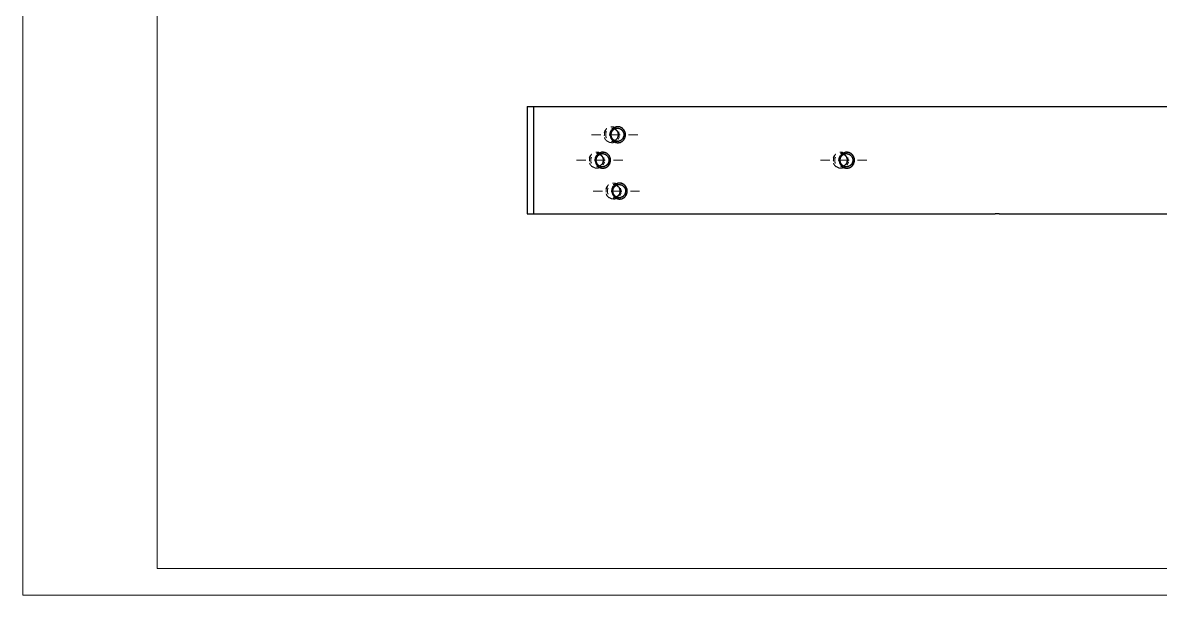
# Model space of a CAD drawing. Header units: millimetres. Extents: x 0 to 420, y 0 to 297.
# Drawn here: x 0 to 211.8, y 0 to 106.6 of the extents above; entities that cross this region are included whole.
import ezdxf

# ---------------------------------------------------------------- set-up
doc = ezdxf.new("R2010")
doc.units = ezdxf.units.MM
doc.layers.add('1', color=7, linetype='Continuous', true_color=0xffffff)

msp = doc.modelspace()

# ---------------------------------------------------------------- linework, layer by layer
at = {"layer": '1', "color": 132, "linetype": 'Continuous', "lineweight": 18}
for p, q in [((0, 297), (0, 0)), ((25, 292), (25, 5)), ((25, 5), (415, 5)), ((0, 0), (420, 0))]:
    msp.add_line(p, q, dxfattribs=at)
at = {"layer": '1', "color": 30, "linetype": 'Continuous', "lineweight": 25}
for p, q in [((93.95, 91.04), (95.12, 91.04)), ((93.95, 91.04), (93.95, 71.04)), ((95.12, 91.04), (181.06, 91.04)), ((95.12, 91.04), (95.12, 71.04)), ((181.79, 91.04), (242.92, 91.04)), ((93.95, 71.04), (95.12, 71.04)), ((95.12, 71.04), (181.06, 71.04)), ((181.79, 71.04), (242.92, 71.04))]:
    msp.add_line(p, q, dxfattribs=at)
at = {"layer": '1', "color": 43, "linetype": 'Continuous', "lineweight": 18}
for p, q in [((109.72, 87.28), (109.97, 87.28)), ((109.97, 87.03), (109.72, 87.03)), ((110.48, 87.28), (110.74, 87.28)), ((110.74, 87.03), (110.48, 87.03)), ((111.1, 85.39), (110.86, 84.88)), ((111.08, 85.86), (110.97, 86.3)), ((111.02, 85.4), (111.08, 85.86)), ((112.12, 85.39), (111.88, 84.88)), ((109.72, 84.53), (109.97, 84.53)), ((109.72, 84.28), (109.95, 84.28)), ((110.43, 84.28), (110.67, 84.28)), ((110.48, 84.53), (110.74, 84.53)), ((107.19, 82.29), (106.93, 82.29)), ((107.24, 82.54), (107, 82.54)), ((107.95, 82.29), (107.7, 82.29)), ((107.95, 82.54), (107.72, 82.54)), ((108.07, 80.13), (108.32, 80.65)), ((108.29, 81.11), (108.19, 81.56)), ((108.23, 80.66), (108.29, 81.11)), ((109.1, 80.13), (109.34, 80.65)), ((152.61, 82.29), (152.36, 82.29)), ((152.67, 82.54), (152.43, 82.54)), ((153.38, 82.29), (153.12, 82.29)), ((153.38, 82.54), (153.14, 82.54)), ((153.5, 80.13), (153.74, 80.65)), ((153.72, 81.11), (153.61, 81.56)), ((153.66, 80.66), (153.72, 81.11)), ((154.52, 80.13), (154.76, 80.65)), ((106.93, 79.79), (107.19, 79.79)), ((107.19, 79.54), (106.93, 79.54)), ((107.7, 79.79), (107.95, 79.79)), ((107.95, 79.54), (107.7, 79.54)), ((152.36, 79.79), (152.61, 79.79)), ((152.61, 79.54), (152.36, 79.54)), ((153.12, 79.79), (153.38, 79.79)), ((153.38, 79.54), (153.12, 79.54)), ((110.04, 76.79), (110.3, 76.79)), ((110.3, 76.54), (110.04, 76.54)), ((110.81, 76.79), (111.06, 76.79)), ((111.06, 76.54), (110.81, 76.54)), ((111.42, 74.9), (111.18, 74.38)), ((111.4, 75.36), (111.3, 75.81)), ((111.34, 74.91), (111.4, 75.36)), ((112.45, 74.9), (112.2, 74.38)), ((110.04, 74.04), (110.3, 74.04)), ((110.04, 73.79), (110.28, 73.79)), ((110.75, 73.79), (110.99, 73.79)), ((110.81, 74.04), (111.06, 74.04))]:
    msp.add_line(p, q, dxfattribs=at)
at = {"layer": '1', "color": 252, "linetype": 'Continuous', "lineweight": 18}
for p, q in [((105.92, 85.78), (107.64, 85.78)), ((109.22, 85.78), (111.23, 85.78)), ((112.82, 85.78), (114.54, 85.78)), ((104.85, 81.04), (103.13, 81.04)), ((108.45, 81.04), (106.44, 81.04)), ((111.76, 81.04), (110.03, 81.04)), ((150.28, 81.04), (148.56, 81.04)), ((153.87, 81.04), (151.86, 81.04)), ((157.18, 81.04), (155.46, 81.04)), ((106.24, 75.29), (107.96, 75.29)), ((109.55, 75.29), (111.55, 75.29)), ((113.14, 75.29), (114.86, 75.29))]:
    msp.add_line(p, q, dxfattribs=at)
at = {"layer": '1', "color": 30, "linetype": 'Continuous', "lineweight": 25}
for points in [[(181.06, 91.04), (181.79, 91.04)], [(181.79, 71.04), (181.06, 71.04)]]:
    msp.add_open_spline(points, degree=1, dxfattribs=at)
at = {"layer": '1', "color": 43, "linetype": 'Continuous', "lineweight": 18}
for points, knots in [([(108.73, 86.93), (108.72, 86.93), (108.39, 86.5), (108.28, 86.15)], [0, 0, 0.009627, 0.600482, 1, 1]), ([(109.52, 87.26), (109.53, 87.27), (110.09, 87.23)], [0, 0, 0.019888, 1, 1]), ([(110.42, 87.01), (110.22, 87.16), (109.7, 87.28), (109.57, 87.26)], [0, 0, 0.276208, 0.852579, 1, 1]), ([(109.64, 87.01), (109.71, 87.03), (110.23, 86.91)], [0, 0, 0.12527, 1, 1]), ([(110.54, 87.26), (110.55, 87.27), (111.11, 87.23)], [0, 0, 0.019871, 1, 1]), ([(108.29, 85.59), (108.33, 86.17), (108.57, 86.68)], [0, 0, 0.509749, 1, 1]), ([(108.32, 85.26), (108.46, 84.93), (108.84, 84.54), (108.85, 84.53)], [0, 0, 0.397482, 0.985657, 1, 1]), ([(108.69, 85.2), (108.55, 85.5), (108.55, 86.06), (108.69, 86.36)], [0, 0, 0.271828, 0.728176, 1, 1]), ([(109.32, 85.59), (109.35, 86.17), (109.59, 86.68)], [0, 0, 0.509747, 1, 1]), ([(109.9, 84.29), (109.9, 84.29), (109.34, 84.33), (108.84, 84.59), (108.83, 84.6)], [0, 0, 0.000183, 0.490255, 0.984676, 1, 1]), ([(110.23, 84.65), (109.71, 84.53), (109.64, 84.55)], [0, 0, 0.874731, 1, 1]), ([(109.72, 84.3), (109.85, 84.3), (110.35, 84.47), (110.54, 84.64)], [0, 0, 0.140011, 0.717828, 1, 1]), ([(110.93, 84.29), (110.93, 84.29), (110.37, 84.33), (109.87, 84.59), (109.85, 84.6)], [0, 0, 0.000192, 0.490252, 0.984671, 1, 1]), ([(105.94, 82.19), (105.94, 82.18), (105.6, 81.76), (105.49, 81.41)], [0, 0, 0.009633, 0.600481, 1, 1]), ([(105.78, 81.93), (105.55, 81.42), (105.51, 80.84)], [0, 0, 0.490246, 1, 1]), ([(105.54, 80.52), (105.68, 80.18), (106.05, 79.79), (106.07, 79.79)], [0, 0, 0.397482, 0.985657, 1, 1]), ([(105.9, 80.46), (105.77, 80.76), (105.77, 81.31), (105.9, 81.61)], [0, 0, 0.271825, 0.728175, 1, 1]), ([(106.81, 81.93), (106.57, 81.42), (106.53, 80.84)], [0, 0, 0.490249, 1, 1]), ([(107.3, 82.48), (106.74, 82.52), (106.73, 82.52)], [0, 0, 0.980109, 1, 1]), ([(107.64, 82.26), (107.43, 82.41), (106.92, 82.53), (106.78, 82.51)], [0, 0, 0.276207, 0.852569, 1, 1]), ([(106.85, 82.27), (106.93, 82.29), (107.44, 82.17)], [0, 0, 0.12527, 1, 1]), ([(108.33, 82.48), (107.77, 82.52), (107.76, 82.52)], [0, 0, 0.980126, 1, 1]), ([(151.37, 82.19), (151.36, 82.18), (151.03, 81.76), (150.92, 81.41)], [0, 0, 0.009633, 0.600481, 1, 1]), ([(151.21, 81.93), (150.97, 81.42), (150.93, 80.84)], [0, 0, 0.490249, 1, 1]), ([(150.96, 80.52), (151.1, 80.18), (151.48, 79.79), (151.49, 79.79)], [0, 0, 0.397481, 0.985646, 1, 1]), ([(151.33, 80.46), (151.19, 80.76), (151.19, 81.31), (151.33, 81.61)], [0, 0, 0.271825, 0.728175, 1, 1]), ([(152.23, 81.93), (151.99, 81.42), (151.96, 80.84)], [0, 0, 0.490249, 1, 1]), ([(152.73, 82.48), (152.17, 82.52), (152.16, 82.52)], [0, 0, 0.980126, 1, 1]), ([(153.06, 82.26), (152.86, 82.41), (152.34, 82.53), (152.21, 82.51)], [0, 0, 0.27621, 0.852578, 1, 1]), ([(152.28, 82.27), (152.35, 82.29), (152.87, 82.17)], [0, 0, 0.125268, 1, 1]), ([(153.75, 82.48), (153.19, 82.52), (153.18, 82.52)], [0, 0, 0.980126, 1, 1]), ([(106.05, 79.86), (106.06, 79.85), (106.56, 79.59), (107.12, 79.55), (107.12, 79.55)], [0, 0, 0.015324, 0.509754, 0.999817, 1, 1]), ([(107.44, 79.91), (106.93, 79.79), (106.85, 79.8)], [0, 0, 0.874733, 1, 1]), ([(106.94, 79.56), (107.06, 79.55), (107.56, 79.73), (107.76, 79.9)], [0, 0, 0.140011, 0.717828, 1, 1]), ([(107.07, 79.86), (107.08, 79.85), (107.58, 79.59), (108.14, 79.55), (108.14, 79.55)], [0, 0, 0.015329, 0.509748, 0.999808, 1, 1]), ([(151.47, 79.86), (151.48, 79.85), (151.98, 79.59), (152.54, 79.55), (152.54, 79.55)], [0, 0, 0.015329, 0.509748, 0.999808, 1, 1]), ([(152.87, 79.91), (152.35, 79.79), (152.28, 79.8)], [0, 0, 0.874731, 1, 1]), ([(152.36, 79.56), (152.49, 79.55), (152.99, 79.73), (153.18, 79.9)], [0, 0, 0.140011, 0.717828, 1, 1]), ([(152.49, 79.86), (152.51, 79.85), (153.01, 79.59), (153.57, 79.55), (153.57, 79.55)], [0, 0, 0.015329, 0.509748, 0.999808, 1, 1]), ([(109.05, 76.44), (109.04, 76.43), (108.71, 76.01), (108.6, 75.66)], [0, 0, 0.009623, 0.600482, 1, 1]), ([(109.84, 76.77), (109.85, 76.77), (110.41, 76.73)], [0, 0, 0.019874, 1, 1]), ([(110.75, 76.51), (110.54, 76.66), (110.02, 76.78), (109.89, 76.76)], [0, 0, 0.276217, 0.852579, 1, 1]), ([(109.96, 76.52), (110.03, 76.54), (110.55, 76.42)], [0, 0, 0.12527, 1, 1]), ([(110.86, 76.77), (110.88, 76.77), (111.43, 76.73)], [0, 0, 0.019891, 1, 1]), ([(108.62, 75.09), (108.65, 75.67), (108.89, 76.18)], [0, 0, 0.509751, 1, 1]), ([(108.64, 74.77), (108.79, 74.43), (109.16, 74.04), (109.17, 74.04)], [0, 0, 0.397485, 0.985644, 1, 1]), ([(109.01, 74.71), (108.87, 75.01), (108.87, 75.56), (109.01, 75.86)], [0, 0, 0.271825, 0.728175, 1, 1]), ([(109.64, 75.09), (109.68, 75.67), (109.92, 76.18)], [0, 0, 0.509754, 1, 1]), ([(110.55, 74.16), (110.03, 74.04), (109.96, 74.05)], [0, 0, 0.874729, 1, 1]), ([(110.04, 73.81), (110.17, 73.8), (110.67, 73.98), (110.87, 74.15)], [0, 0, 0.140002, 0.717825, 1, 1]), ([(110.23, 73.8), (110.23, 73.8), (109.67, 73.84), (109.17, 74.1), (109.15, 74.11)], [0, 0, 0.000192, 0.490252, 0.984671, 1, 1]), ([(111.25, 73.8), (111.25, 73.8), (110.69, 73.84), (110.19, 74.1), (110.18, 74.11)], [0, 0, 0.000183, 0.490246, 0.984676, 1, 1])]:
    msp.add_open_spline(points, degree=1, knots=knots, dxfattribs=at)
at = {"layer": '1', "color": 30, "linetype": 'Continuous', "lineweight": 25}
for points, knots in [([(109.38, 85.7), (109.45, 86.25), (109.7, 86.73), (110.11, 87.09), (110.61, 87.26), (111.13, 87.24), (111.62, 87.02), (111.99, 86.63), (112.21, 86.13), (112.23, 85.58), (112.07, 85.06), (111.73, 84.63), (111.28, 84.36), (110.75, 84.28), (110.24, 84.4), (109.8, 84.71), (109.5, 85.17), (109.38, 85.7)], [0, 0, 0.060085, 0.119614, 0.178217, 0.235999, 0.293506, 0.351435, 0.410252, 0.469951, 0.530074, 0.589952, 0.649037, 0.707184, 0.764742, 0.822379, 0.880721, 0.940011, 1, 1]), ([(109.55, 85.72), (109.67, 85.21), (109.99, 84.81), (110.43, 84.57), (110.93, 84.55), (111.39, 84.73), (111.74, 85.1), (111.92, 85.58), (111.89, 86.1), (111.67, 86.57), (111.28, 86.89), (110.8, 87.03), (110.31, 86.95), (109.89, 86.66), (109.62, 86.23), (109.55, 85.72)], [0, 0, 0.067953, 0.134939, 0.200736, 0.265914, 0.331471, 0.398143, 0.465914, 0.534053, 0.6016, 0.667968, 0.733341, 0.798585, 0.864649, 0.931925, 1, 1]), ([(110.23, 86.91), (110.71, 86.48), (110.91, 85.84)], [0, 0, 0.494782, 1, 1]), ([(110.91, 85.84), (110.74, 85.14), (110.23, 84.65)], [0, 0, 0.505373, 1, 1]), ([(106.6, 80.96), (106.67, 81.5), (106.92, 81.99), (107.32, 82.34), (107.82, 82.52), (108.35, 82.5), (108.83, 82.28), (109.21, 81.89), (109.42, 81.39), (109.45, 80.84), (109.28, 80.31), (108.95, 79.89), (108.49, 79.62), (107.97, 79.54), (107.46, 79.66), (107.02, 79.97), (106.72, 80.42), (106.6, 80.96)], [0, 0, 0.060084, 0.119614, 0.178217, 0.235999, 0.293505, 0.351435, 0.410252, 0.46995, 0.530073, 0.589951, 0.649037, 0.707184, 0.764742, 0.822379, 0.88072, 0.940011, 1, 1]), ([(106.76, 80.97), (106.89, 80.47), (107.2, 80.06), (107.64, 79.83), (108.14, 79.8), (108.6, 79.99), (108.96, 80.35), (109.14, 80.84), (109.11, 81.36), (108.88, 81.82), (108.5, 82.15), (108.02, 82.28), (107.53, 82.2), (107.11, 81.92), (106.84, 81.48), (106.76, 80.97)], [0, 0, 0.067953, 0.134939, 0.200736, 0.265914, 0.331471, 0.398143, 0.465914, 0.534053, 0.6016, 0.667967, 0.733341, 0.798585, 0.864649, 0.931925, 1, 1]), ([(107.44, 82.17), (107.92, 81.73), (108.13, 81.1)], [0, 0, 0.494783, 1, 1]), ([(108.13, 81.1), (107.96, 80.39), (107.44, 79.91)], [0, 0, 0.505376, 1, 1]), ([(152.02, 80.96), (152.09, 81.5), (152.34, 81.99), (152.75, 82.34), (153.25, 82.52), (153.77, 82.5), (154.26, 82.28), (154.63, 81.89), (154.85, 81.39), (154.87, 80.84), (154.71, 80.31), (154.37, 79.89), (153.92, 79.62), (153.39, 79.54), (152.88, 79.66), (152.44, 79.97), (152.14, 80.42), (152.02, 80.96)], [0, 0, 0.060084, 0.119614, 0.178217, 0.235999, 0.293506, 0.351435, 0.410252, 0.46995, 0.530074, 0.589952, 0.649037, 0.707185, 0.764742, 0.822379, 0.88072, 0.940011, 1, 1]), ([(152.19, 80.97), (152.31, 80.47), (152.63, 80.06), (153.07, 79.83), (153.57, 79.8), (154.03, 79.99), (154.38, 80.35), (154.56, 80.84), (154.53, 81.36), (154.31, 81.82), (153.92, 82.15), (153.44, 82.28), (152.95, 82.2), (152.53, 81.92), (152.26, 81.48), (152.19, 80.97)], [0, 0, 0.067953, 0.134939, 0.200735, 0.265913, 0.331472, 0.398143, 0.465914, 0.534053, 0.6016, 0.667967, 0.733342, 0.798585, 0.86465, 0.931925, 1, 1]), ([(152.87, 82.17), (153.35, 81.73), (153.55, 81.1)], [0, 0, 0.49478, 1, 1]), ([(153.55, 81.1), (153.38, 80.39), (152.87, 79.91)], [0, 0, 0.505376, 1, 1]), ([(109.7, 75.21), (109.77, 75.75), (110.03, 76.24), (110.43, 76.59), (110.93, 76.77), (111.46, 76.75), (111.94, 76.53), (112.31, 76.14), (112.53, 75.64), (112.56, 75.09), (112.39, 74.56), (112.06, 74.14), (111.6, 73.87), (111.08, 73.79), (110.56, 73.91), (110.13, 74.22), (109.83, 74.67), (109.7, 75.21)], [0, 0, 0.060084, 0.119614, 0.178217, 0.235999, 0.293506, 0.351434, 0.410252, 0.46995, 0.530074, 0.589952, 0.649037, 0.707184, 0.764742, 0.822379, 0.880721, 0.940011, 1, 1]), ([(109.87, 75.22), (110, 74.72), (110.31, 74.31), (110.75, 74.08), (111.25, 74.05), (111.71, 74.24), (112.06, 74.6), (112.24, 75.09), (112.22, 75.61), (111.99, 76.07), (111.61, 76.4), (111.13, 76.53), (110.64, 76.45), (110.22, 76.17), (109.95, 75.73), (109.87, 75.22)], [0, 0, 0.067953, 0.134939, 0.200735, 0.265913, 0.331471, 0.398144, 0.465914, 0.534053, 0.6016, 0.667967, 0.733342, 0.798584, 0.864649, 0.931925, 1, 1]), ([(110.55, 76.42), (111.03, 75.98), (111.23, 75.35)], [0, 0, 0.494782, 1, 1]), ([(111.23, 75.35), (111.07, 74.64), (110.55, 74.16)], [0, 0, 0.505375, 1, 1])]:
    msp.add_open_spline(points, degree=1, knots=knots, dxfattribs=at)

doc.saveas('drawing.dxf')
